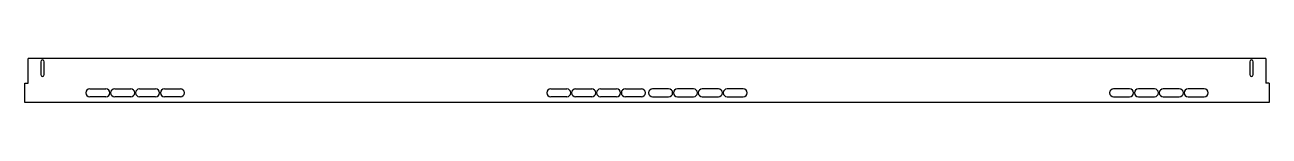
# Model space of a CAD drawing. Header units: millimetres. Extents: x -776 to 776, y -40 to 15.
import ezdxf

# ---------------------------------------------------------------- set-up
doc = ezdxf.new("R2010")
doc.units = ezdxf.units.MM

msp = doc.modelspace()

# ---------------------------------------------------------------- linework, layer by layer
at = {"color": 7, "linetype": 'Continuous', "lineweight": 25}
for p, q in [((-772, -15.9), (-772, 15)), ((772, 15), (-772, 15)), ((-756.2, 11), (-756.2, -5)), ((-751.8, -5), (-751.8, 11)), ((751.8, 11), (751.8, -5)), ((756.2, -5), (756.2, 11)), ((772, 15), (772, -15.9)), ((-776, -39.9), (-776, -15.9)), ((-776, -15.9), (-772, -15.9)), ((-695, -22.9), (-675, -22.9)), ((-664, -22.9), (-644, -22.9)), ((-633, -22.9), (-613, -22.9)), ((-602, -22.9), (-582, -22.9)), ((-120, -22.9), (-100, -22.9)), ((-89, -22.9), (-69, -22.9)), ((-58, -22.9), (-38, -22.9)), ((-27, -22.9), (-7, -22.9)), ((27, -22.9), (7, -22.9)), ((58, -22.9), (38, -22.9)), ((89, -22.9), (69, -22.9)), ((120, -22.9), (100, -22.9)), ((602, -22.9), (582, -22.9)), ((633, -22.9), (613, -22.9)), ((664, -22.9), (644, -22.9)), ((695, -22.9), (675, -22.9)), ((776, -15.9), (772, -15.9)), ((776, -15.9), (776, -39.9)), ((776, -39.9), (-776, -39.9)), ((-675, -32.9), (-695, -32.9)), ((-644, -32.9), (-664, -32.9)), ((-613, -32.9), (-633, -32.9)), ((-582, -32.9), (-602, -32.9)), ((-100, -32.9), (-120, -32.9)), ((-69, -32.9), (-89, -32.9)), ((-38, -32.9), (-58, -32.9)), ((-7, -32.9), (-27, -32.9)), ((7, -32.9), (27, -32.9)), ((38, -32.9), (58, -32.9)), ((69, -32.9), (89, -32.9)), ((100, -32.9), (120, -32.9)), ((582, -32.9), (602, -32.9)), ((613, -32.9), (633, -32.9)), ((644, -32.9), (664, -32.9)), ((675, -32.9), (695, -32.9))]:
    msp.add_line(p, q, dxfattribs=at)
for centre, radius, start, end in [((-754, 11), 2.25, 360, 180), ((754, 11), 2.25, 0, 180), ((-754, -5), 2.25, 180, 0), ((754, -5), 2.25, 180, 0), ((-695, -27.9), 5, 90, 270), ((-675, -27.9), 5, 270, 90), ((-664, -27.9), 5, 90, 270), ((-644, -27.9), 5, 270, 90), ((-633, -27.9), 5, 90, 270), ((-613, -27.9), 5, 270, 90), ((-602, -27.9), 5, 90, 270), ((-582, -27.9), 5, 270, 90), ((-120, -27.9), 5, 90, 270), ((-100, -27.9), 5, 270, 90), ((-89, -27.9), 5, 90, 270), ((-69, -27.9), 5, 270, 90), ((-58, -27.9), 5, 90, 270), ((-38, -27.9), 5, 270, 90), ((-27, -27.9), 5, 90, 270), ((-7, -27.9), 5, 270, 90), ((7, -27.9), 5, 90, 270), ((27, -27.9), 5, 270, 90), ((38, -27.9), 5, 90, 270), ((58, -27.9), 5, 270, 90), ((69, -27.9), 5, 90, 270), ((89, -27.9), 5, 270, 90), ((100, -27.9), 5, 90, 270), ((120, -27.9), 5, 270, 90), ((582, -27.9), 5, 90, 270), ((602, -27.9), 5, 270, 90), ((613, -27.9), 5, 90, 270), ((633, -27.9), 5, 270, 90), ((644, -27.9), 5, 90, 270), ((664, -27.9), 5, 270, 90), ((675, -27.9), 5, 90, 270), ((695, -27.9), 5, 270, 90)]:
    msp.add_arc(centre, radius, start, end, dxfattribs=at)

doc.saveas('drawing.dxf')
